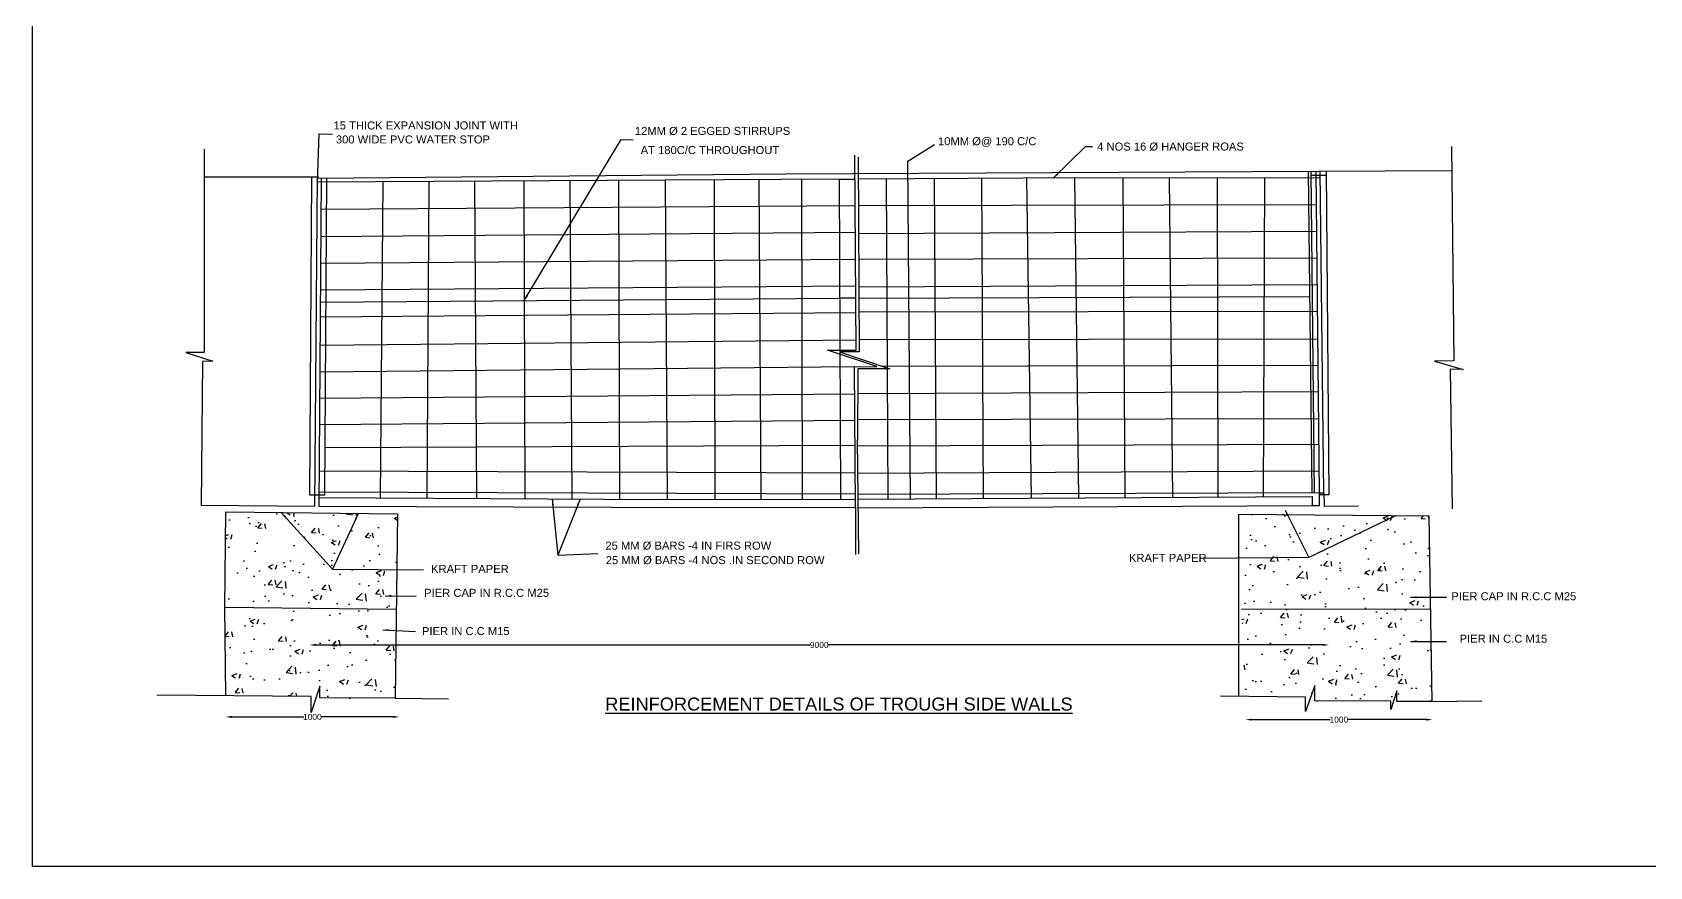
# Model space of a CAD drawing. Header units: millimetres. Extents: x 2512064 to 2548399, y 44344106 to 44364486.
# Drawn here: x 2512121 to 2528285, y 44344106 to 44352441 of the extents above; entities that cross this region are included whole.
import ezdxf

# ---------------------------------------------------------------- set-up
doc = ezdxf.new("R2010")
doc.units = ezdxf.units.MM
doc.header["$MEASUREMENT"] = 0
for name, color, linetype in [('DIMENSION', 7, 'Continuous'), ('DRAWING', 2, 'Continuous'), ('TEXT', 7, 'Continuous')]:
    doc.layers.add(name, color=color, linetype=linetype)
doc.styles.get("Standard").update_dxf_attribs({"font": 'arial.ttf', "height": 60})
doc.dimstyles.get("Standard").update_dxf_attribs({"dimtxt": 60, "dimasz": 60, "dimexe": 0.18, "dimexo": 0.0625, "dimgap": 0.09, "dimtad": 0, "dimdec": 0, "dimzin": 0, "dimdsep": 46, "dimtxsty": 'Standard', "dimcen": 0.09, "dimse1": 1, "dimse2": 1, "dimadec": 0, "dimazin": 0, "dimtfac": 1, "dimtdec": 0, "dimtofl": 0, "dimtmove": 0, "dimatfit": 3, "dimfxl": 1, "dimtolj": 1, "dimtzin": 0, "dimarcsym": 0})
pattern_1 = [(50, (0, 0), (537.945137, -47.0641012), [56.25, -618.75]), (355, (0, 0), (-104.0635, 564.1441), [45, -495]), (100.4514, (44.83, -3.9), (433.882036, 517.0796565), [47.8051425, -525.856584]), (46.1842, (0, 150), (800.430786, -124.139261), [84.375, -928.125]), (96.6356, (66.7, 139.66), (700.997029, 730.588403), [71.707716, -788.78475]), (351.1842, (0, 150), (700.996459, 730.58895), [67.5, -742.5]), (21, (75, 112.5), (447.680289, -301.964168), [56.25, -618.75]), (326, (75, 112.5), (182.486499, 543.862534), [45, -495]), (71.4514, (112.3, 87.34), (630.1669714, 241.8978725), [47.8051425, -525.856584]), (37.5, (0, 0), (9.1198915, 249.6703904), [0, -489, 0, -502.5, 0, -496.875]), (7.5, (0, 0), (197.3021531, 295.8087839), [0, -286.5, 0, -477.75, 0, -189.375]), (327.5, (-167.25, 0), (400.3668271, -16.9161538), [0, -187.5, 0, -585, 0, -776.25]), (317.5, (-242.25, 0), (437.389627, 75.0787367), [0, -243.75, 0, -388.5, 0, -551.25])]

# ---------------------------------------------------------------- blocks, each defined once
blk = doc.blocks.new('*D110')
at = {"layer": 'Defpoints', "color": 0, "transparency": 16777216}
for p in [(2524245, 44345575), (2524245, 44345569), (2526114, 44345557)]:
    blk.add_point(p, dxfattribs=at)
at = {"layer": 'DIMENSION', "color": 0, "lineweight": -2, "transparency": 16777216}
for p, q in [((2524305, 44345575), (2525092, 44345575)), ((2526054, 44345575), (2525266, 44345575))]:
    blk.add_line(p, q, dxfattribs=at)
at = {"layer": 'DIMENSION', "color": 0, "transparency": 16777216}
for points in [[(2524305, 44345585), (2524305, 44345565), (2524245, 44345575)], [(2526054, 44345585), (2526054, 44345565), (2526114, 44345575)]]:
    blk.add_solid(points, dxfattribs=at)
at = {"layer": 'DIMENSION', "color": 0, "transparency": 16777216, "insert": (2525179, 44345575), "char_height": 60, "attachment_point": 5}
blk.add_mtext('\\A1;1000', dxfattribs=at)
blk = doc.blocks.new('*D111')
at = {"layer": 'Defpoints', "color": 0, "transparency": 16777216}
for p in [(2514052, 44345602), (2514052, 44345583), (2515789, 44345558)]:
    blk.add_point(p, dxfattribs=at)
at = {"layer": 'DIMENSION', "color": 0, "lineweight": -2, "transparency": 16777216}
for p, q in [((2514112, 44345602), (2514834, 44345602)), ((2515729, 44345602), (2515007, 44345602))]:
    blk.add_line(p, q, dxfattribs=at)
at = {"layer": 'DIMENSION', "color": 0, "transparency": 16777216}
for points in [[(2514112, 44345612), (2514112, 44345592), (2514052, 44345602)], [(2515729, 44345612), (2515729, 44345592), (2515789, 44345602)]]:
    blk.add_solid(points, dxfattribs=at)
at = {"layer": 'DIMENSION', "color": 0, "transparency": 16777216, "insert": (2514920, 44345602), "char_height": 60, "attachment_point": 5}
blk.add_mtext('\\A1;1000', dxfattribs=at)
blk = doc.blocks.new('*D122')
at = {"layer": 'Defpoints', "color": 0, "transparency": 16777216}
for p in [(2514892, 44347821), (2525080, 44347821), (2525080, 44346321)]:
    blk.add_point(p, dxfattribs=at)
at = {"layer": 'TEXT', "color": 0, "lineweight": -2, "transparency": 16777216}
for p, q in [((2514952, 44346321), (2519896, 44346321)), ((2525020, 44346321), (2520076, 44346321))]:
    blk.add_line(p, q, dxfattribs=at)
at = {"layer": 'TEXT', "color": 0, "transparency": 16777216}
for points in [[(2514952, 44346331), (2514952, 44346311), (2514892, 44346321)], [(2525020, 44346331), (2525020, 44346311), (2525080, 44346321)]]:
    blk.add_solid(points, dxfattribs=at)
at = {"layer": 'TEXT', "color": 0, "transparency": 16777216, "insert": (2519986, 44346321), "char_height": 60, "attachment_point": 5}
blk.add_mtext('\\A1;9000', dxfattribs=at)

msp = doc.modelspace()

# ---------------------------------------------------------------- hatches: boundary and pattern name
at = {"layer": 'DIMENSION'}
h = msp.add_hatch(dxfattribs=at)
h.set_pattern_fill('AR-CONC', color=256, scale=75, style=0)
h.set_pattern_definition(pattern_1)
h.paths.add_polyline_path([(2515758.5, 44346678.7), (2514045.5, 44346698.6), (2514054.4, 44345814.2), (2514908.3, 44345807), (2514907.2, 44345647.4), (2514996.1, 44345910.9), (2514995.8, 44345791.4), (2515748.2, 44345789.4)])
h.paths.add_polyline_path([(2515769.6, 44347632.2), (2514056.6, 44347652.2), (2514045.5, 44346698.6), (2515758.5, 44346678.7)])
h = msp.add_hatch(dxfattribs=at)
h.set_pattern_fill('AR-CONC', color=256, scale=75, style=0)
h.set_pattern_definition(pattern_1)
h.paths.add_polyline_path([(2526093.3, 44346683.2), (2524205.8, 44346677.5), (2524234.7, 44345805.7), (2524844.3, 44345799.8), (2524845.8, 44345655.1), (2524938.9, 44345915.8), (2524938.6, 44345762.1), (2525698.4, 44345760.6), (2525698.6, 44345676.2), (2525758.1, 44345864.3), (2525757.8, 44345756.8), (2526107.7, 44345755.9)])
h.paths.add_polyline_path([(2526078.9, 44347610.6), (2524174.4, 44347628.2), (2524205.8, 44346677.5), (2526093.3, 44346683.2)])

# ---------------------------------------------------------------- linework, layer by layer
at = {"layer": 'DIMENSION', "color": 0}
msp.add_lwpolyline([(2548399.4, 44344106.3), (2512121.5, 44344106.3), (2512121.5, 44364486.4), (2548399.4, 44364486.4)], close=True, dxfattribs=at)
at = {"layer": 'DIMENSION'}
msp.add_lwpolyline([(2524174.4, 44347628.2), (2524174.4, 44345805.5)], dxfattribs=at)
at = {"layer": 'DRAWING', "color": 0}
for points in [[(2514054.4, 44345814.2), (2514045.5, 44346698.6), (2514056.6, 44347652.2)], [(2514056, 44347652.2), (2515769.6, 44347632.2), (2515748.2, 44345789.4), (2516281.9, 44345783.2)], [(2524174.4, 44347628.2), (2526078.9, 44347610.6), (2526107.7, 44345755.9), (2526607.9, 44345763.6)], [(2515748.2, 44345789.4), (2514995.8, 44345791.4), (2514996.1, 44345910.9), (2514907.2, 44345647.4), (2514908.3, 44345807), (2513366.9, 44345819.9)], [(2526107.7, 44345755.9), (2525757.8, 44345756.8), (2525758.1, 44345864.3), (2525698.6, 44345676.2), (2525698.4, 44345760.6), (2524938.6, 44345762.1), (2524938.9, 44345915.8), (2524845.8, 44345655.1), (2524844.3, 44345799.8), (2523995.8, 44345808)]]:
    msp.add_lwpolyline(points, dxfattribs=at)
at = {"layer": 'TEXT', "color": 0}
for points in [[(2513839.8, 44351275.3), (2513839, 44349243), (2513654.5, 44349243.1), (2513926.7, 44349156.8), (2513823.3, 44349152.8), (2513808.3, 44347717.8), (2514946.1, 44347708.4), (2514971.6, 44350992.9), (2513839.7, 44350993.3)], [(2526306.4, 44351300.9), (2526329.2, 44349158.7), (2526135.9, 44349156.7), (2526420.7, 44349074.2), (2526292.9, 44349075.9), (2526311.1, 44347679.7)], [(2515008, 44350984.8), (2514985.8, 44347708.7), (2517909.4, 44347696.7), (2520347.8, 44347694.6), (2520336.6, 44349099.9), (2520561.2, 44349101.7), (2520067.7, 44349266.6), (2520356.2, 44349266.4), (2520342.6, 44351214.7)], [(2520375.9, 44351194.4), (2520385.4, 44349249.1), (2520186.7, 44349248.1), (2520682.4, 44349083.6), (2520689.8, 44349080.7), (2520371.5, 44349079.7), (2520368.2, 44348368)], [(2514913, 44350992.9), (2514892.4, 44347820.6), (2515046.1, 44347820.3), (2515065.4, 44350985.4)], [(2520187.6, 44350974.7), (2514971.2, 44350943.2)], [(2514971.5, 44350984.5), (2519649.3, 44351029.2), (2526308.9, 44351062)], [(2516084.4, 44350949.9), (2516064.8, 44347787.4)], [(2516563.7, 44347784.3), (2516544.6, 44350952.7)], [(2517035.1, 44350955.7), (2517042.5, 44347781.3)], [(2517517.4, 44347778.4), (2517498.2, 44350958.4)], [(2517979.1, 44350961.3), (2517990.3, 44347775.4)], [(2518469.2, 44347773), (2518450, 44350964.2)], [(2518934.2, 44350967.1), (2518941.8, 44347774.1)], [(2519405.5, 44347775.2), (2519386.2, 44350969.8)], [(2519809.1, 44350972.4), (2519816.7, 44347776.2)], [(2520202.9, 44347777.1), (2520187.6, 44350974.7), (2520344.2, 44350975.7)], [(2520375.3, 44347777.8), (2524912.4, 44347803), (2524912.9, 44347714), (2524985.2, 44347714.4), (2524984.4, 44347840.9), (2525029.5, 44347840), (2524990.8, 44351055.5)], [(2524991.6, 44350987), (2522023.8, 44350983.9), (2520376.9, 44350975.8)], [(2520673.5, 44347779.4), (2520657.7, 44350977.2)], [(2521135.2, 44350979.6), (2521152.9, 44347782.1)], [(2521627.4, 44347784.7), (2521611.7, 44350981.9)], [(2522057.6, 44350984), (2522103.7, 44347787.4)], [(2522580.6, 44347790), (2522539, 44350984.5)], [(2523020.6, 44350985), (2523038.4, 44347792.6)], [(2523520.9, 44347795.3), (2523487, 44350985.5)], [(2523964.2, 44350985.9), (2523970.1, 44347797.7)], [(2524425.7, 44347800.3), (2524440.8, 44350986.4)], [(2524913.1, 44347840.5), (2524874.9, 44351055)], [(2524899.2, 44351055.1), (2524930.9, 44347840.6)], [(2524899.6, 44351013), (2525054, 44351014.2)], [(2524984.4, 44347840.9), (2524953.7, 44351055.4)], [(2525053.6, 44351055.8), (2525079.6, 44347821), (2524984.2, 44347820.4), (2524984.4, 44347840.8)], [(2515602.3, 44347790.3), (2515628.3, 44350947.2)], [(2515005.9, 44350675.6), (2520346.1, 44350713.1)], [(2520378.2, 44350710.5), (2524956.9, 44350720.3)], [(2520348, 44350442.6), (2515004, 44350399.6)], [(2524959.5, 44350452.5), (2520379.6, 44350430)], [(2515002.2, 44350136.2), (2520349.9, 44350173.7)], [(2520380.9, 44350176.4), (2524962, 44350189)], [(2520351.8, 44349904.1), (2515000.4, 44349864.9)], [(2524964.6, 44349918.2), (2520382.2, 44349895.7)], [(2514999.6, 44349746.6), (2520193.3, 44349784.2)], [(2520352.6, 44349785.3), (2520193.3, 44349784.2)], [(2520382.8, 44349786.3), (2524889.8, 44349803.1)], [(2520353.6, 44349640.2), (2514998.6, 44349595.8)], [(2524967.1, 44349653.8), (2520383.5, 44349645.3)], [(2514996.7, 44349317), (2520355.5, 44349371)], [(2520384.8, 44349374), (2524969.7, 44349378.3)], [(2520336.6, 44349099.9), (2514994.8, 44349047.5)], [(2524972.3, 44349114.2), (2520619.1, 44349104.6)], [(2520370.4, 44348834.7), (2524974.8, 44348852)], [(2514993.1, 44348786.5), (2520338.8, 44348829)], [(2520340.9, 44348562.9), (2514991.3, 44348519.1)], [(2524977.4, 44348578.8), (2520369.1, 44348569.1)], [(2520381.9, 44347231.4), (2520368.2, 44348368)], [(2520342.9, 44348314.8), (2515048.9, 44348291.1)], [(2520368.9, 44348311), (2524979.8, 44348328.2)], [(2514988.2, 44348060.1), (2520345, 44348039.5)], [(2524982.4, 44348057.9), (2520372.2, 44348033.8)], [(2514986.4, 44347794.1), (2518405.2, 44347772.9), (2520347.1, 44347777.5)], [(2514986.7, 44347850.4), (2520346.7, 44347831.6)], [(2524992.7, 44347840.8), (2520374.7, 44347824.6)], [(2525029.5, 44347840), (2525031.1, 44347707), (2525374.7, 44347711.2)], [(2520347.8, 44347694.6), (2520347.4, 44347223.5)], [(2520376.3, 44347692.6), (2524912.9, 44347714)], [(2514045.5, 44346698.6), (2515758.5, 44346678.7)], [(2524205.8, 44346677.5), (2526093.3, 44346683.2)]]:
    msp.add_lwpolyline(points, dxfattribs=at)

# ---------------------------------------------------------------- texts
for s, height, p in [('15 THICK EXPANSION JOINT WITH', 80, (2515131.9, 44351471.1)), ('12MM Ø 2 EGGED STIRRUPS', 80, (2518143.5, 44351416.6)), ('300 WIDE PVC WATER STOP', 80, (2515155.2, 44351331.6)), ('AT 180C/C THROUGHOUT', 80, (2518201.3, 44351225.3)), ('10MM Ø@ 190 C/C', 80, (2521172.8, 44351313.7)), ('4 NOS 16 Ø HANGER ROAS', 80, (2522763.9, 44351260.5)), ('25 MM Ø BARS -4 IN FIRS ROW', 80, (2517848.8, 44347273.6)), ('KRAFT PAPER', 80, (2516106.5, 44347040.6)), ('25 MM Ø BARS -4 NOS .IN SECOND ROW', 80, (2517852.8, 44347128.5)), ('KRAFT PAPER', 80, (2523081.4, 44347150.8)), ('PIER CAP IN R.C.C M25', 80, (2516037.5, 44346801.8)), ('PIER CAP IN R.C.C M25', 80, (2526303.5, 44346767.6)), ('PIER IN C.C M15', 80, (2516015.7, 44346419.5)), ('PIER IN C.C M15', 80, (2526385.6, 44346343.8)), ('%%UREINFORCEMENT DETAILS OF TROUGH SIDE WALLS', 130, (2517847.1, 44345665.7))]:
    msp.add_text(s, height=height, dxfattribs=at).set_placement(p)

# ---------------------------------------------------------------- dimensions: what is measured, and where the dimension line sits
at = {"layer": 'DIMENSION', "color": 0}
for base, p1, p2, picture, middle in [((2514051.9, 44345602), (2515789.1, 44345558.5), (2514051.9, 44345582.8), '*D111', (2514920.5, 44345602)), ((2524244.6, 44345575.2), (2526113.6, 44345556.9), (2524244.6, 44345569.1), '*D110', (2525179.1, 44345575.2))]:
    dim = msp.add_linear_dim(base=base, p1=p1, p2=p2, text='1000', dimstyle='Standard', dxfattribs=at)
    dim.commit()
    dim.dimension.update_dxf_attribs({"geometry": picture, "text_midpoint": middle})
at = {"layer": 'TEXT', "color": 0}
dim = msp.add_linear_dim(base=(2525079.6, 44346321.3), p1=(2514892.4, 44347820.6), p2=(2525079.6, 44347821), text='9000', dimstyle='Standard', dxfattribs=at)
dim.commit()
dim.dimension.update_dxf_attribs({"geometry": '*D122', "text_midpoint": (2519986, 44346321.3)})

# ---------------------------------------------------------------- leaders
for points in [[(2514971.2, 44350943.2), (2514987.4, 44351427.2), (2515121.1, 44351425.1)], [(2517037.9, 44349761.4), (2518005.3, 44351371.3), (2518127, 44351368)], [(2520896.4, 44347780.7), (2520871.6, 44351154.8), (2521137.9, 44351319.6)], [(2522325.3, 44350984.2), (2522647.8, 44351300.9), (2522716.9, 44351300.9)], [(2517317.9, 44347779.6), (2517372.4, 44347217.2), (2517772.4, 44347235)], [(2517596.7, 44347777.9), (2517372.4, 44347217.2)], [(2514608, 44347645.7), (2515122.5, 44347077.3), (2516030.1, 44347072.8)], [(2515379.9, 44347636.8), (2515122.5, 44347077.3)], [(2524641.3, 44347667.5), (2524878, 44347195.9), (2523799.2, 44347183.6)], [(2525750.2, 44347613.6), (2524878, 44347195.9)], [(2515649.2, 44346811.4), (2515957.1, 44346808.5)], [(2525895.1, 44346797.2), (2526254.4, 44346797.2)], [(2515623.8, 44346472.8), (2515951.4, 44346455.9)], [(2525895.1, 44346357), (2526254.4, 44346357)]]:
    msp.add_leader(points, dimstyle='Standard', override={"dimgap": 0.09, "dimtad": 0}, dxfattribs=at)

doc.saveas('drawing.dxf')
